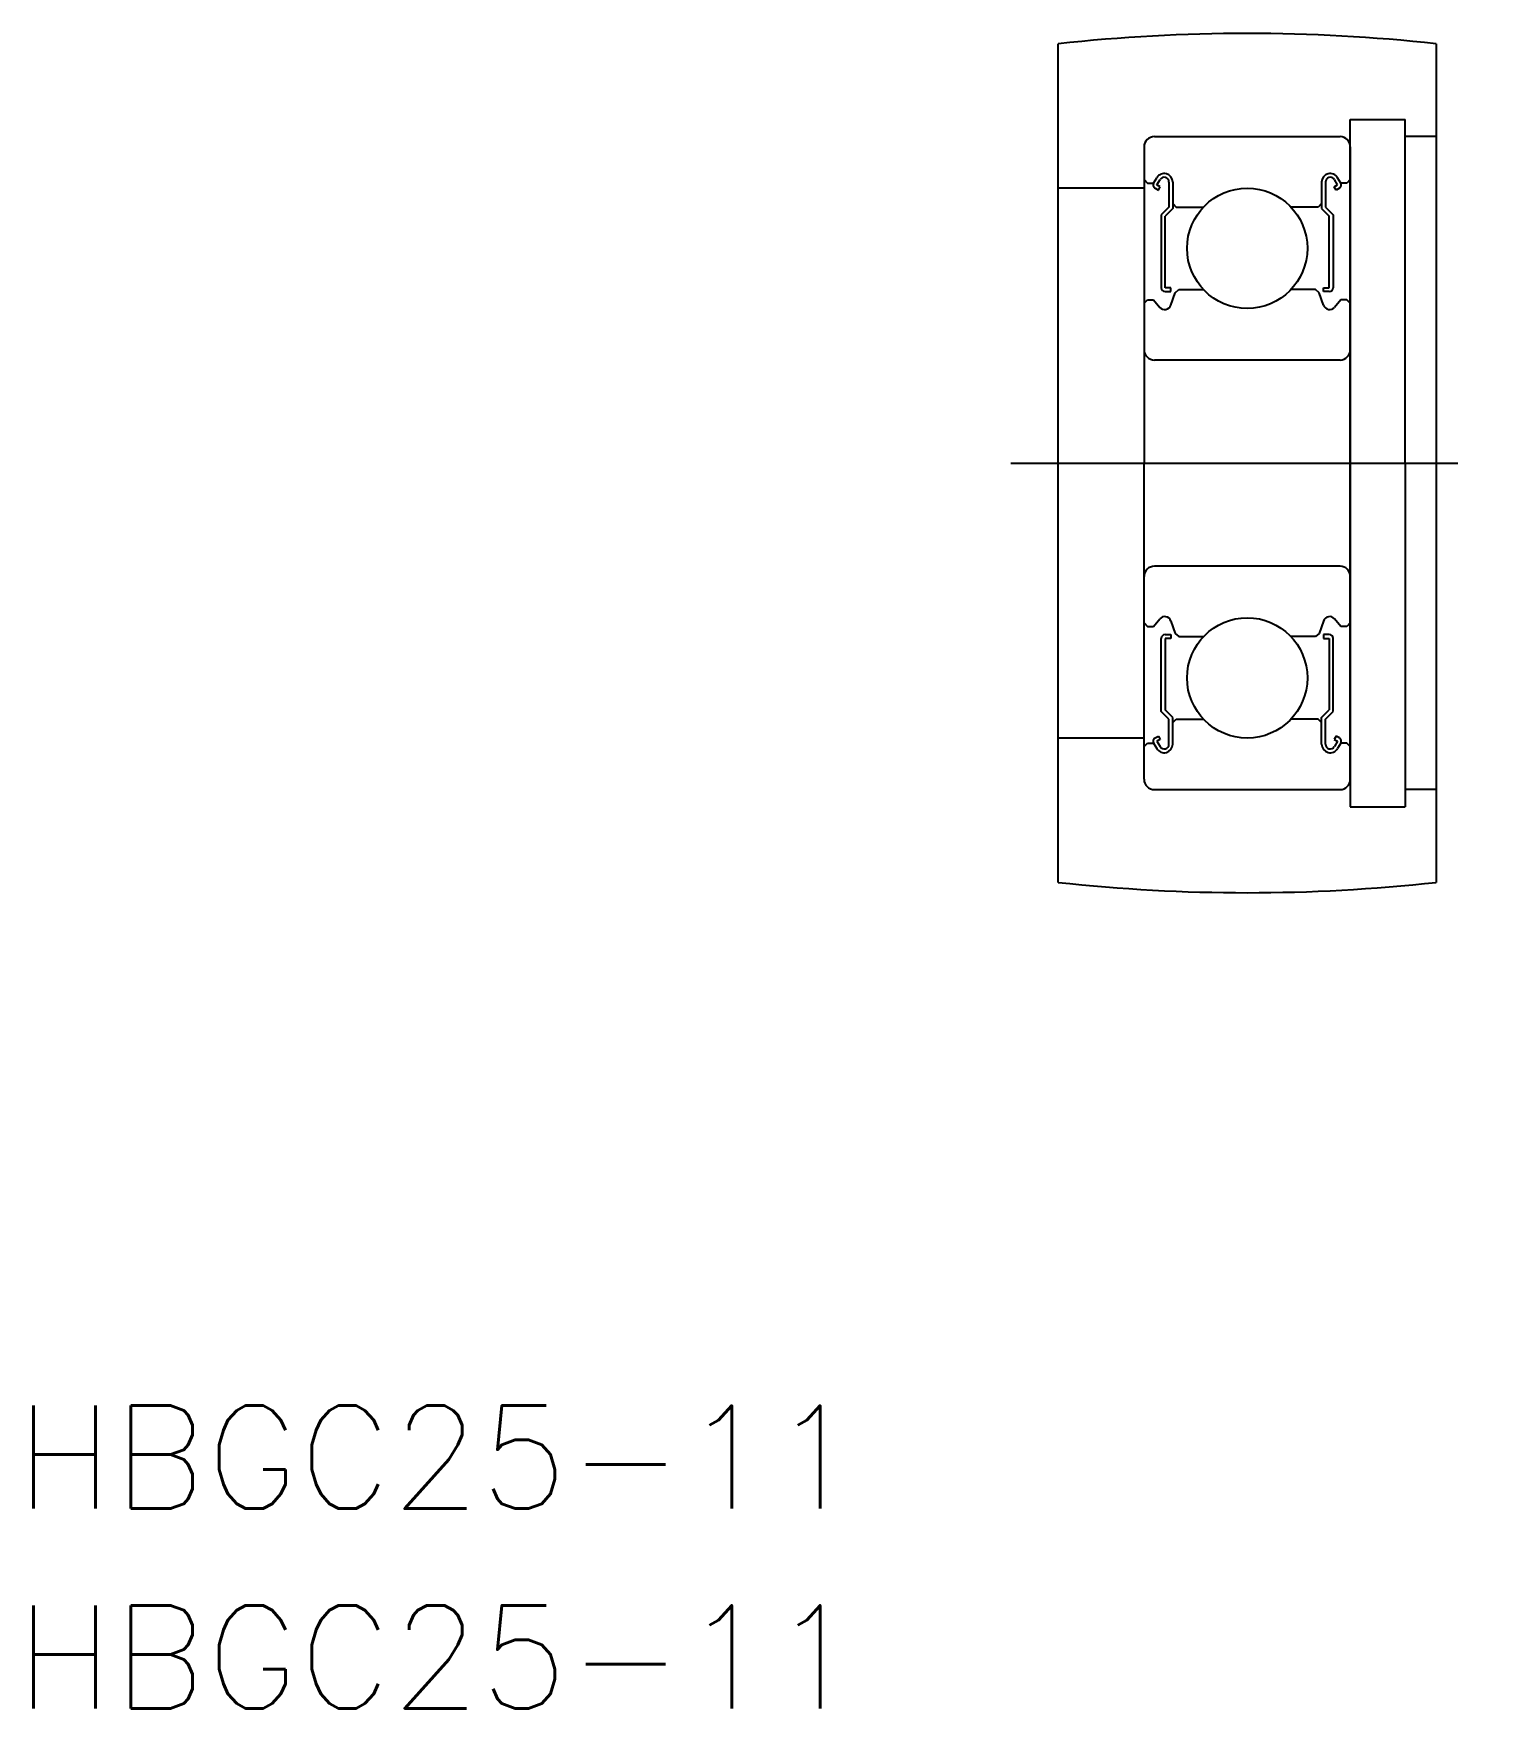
# Model space of a CAD drawing. Extents: x 37.1 to 79.3, y 136.3 to 185.
import ezdxf
from ezdxf.enums import TextEntityAlignment as Align

# ---------------------------------------------------------------- set-up
doc = ezdxf.new("R2010")
doc.units = 0
doc.linetypes.add('CENTER', pattern=[17.5, 13, -1.5, 1.5, -1.5])
doc.layers.get('0').update_dxf_attribs({"linetype": 'CONTINUOUS'})
doc.layers.add('CENTER', color=1, linetype='CENTER')
doc.styles.get("Standard").update_dxf_attribs({"font": 'txt.shx', "bigfont": '@extfont2.shx'})

msp = doc.modelspace()

# ---------------------------------------------------------------- linework, layer by layer
at = {"color": 7, "linetype": 'CONTINUOUS'}
for p, q in [((66.885, 160.303), (66.885, 184.703)), ((77.885, 184.703), (77.885, 160.303)), ((75.385, 172.503), (75.385, 182.503)), ((75.385, 182.503), (76.985, 182.503)), ((76.985, 172.503), (76.985, 182.503)), ((69.685, 182.003), (75.085, 182.003)), ((77.885, 182.003), (76.985, 182.003)), ((69.385, 181.703), (69.385, 172.503)), ((75.385, 181.703), (75.385, 172.503)), ((69.385, 180.503), (66.885, 180.503)), ((69.385, 180.753), (69.485, 180.653)), ((69.485, 180.653), (69.662, 180.653)), ((69.662, 180.653), (69.753, 180.807)), ((69.703, 180.502), (69.799, 180.446)), ((69.759, 180.598), (69.849, 180.751)), ((69.855, 180.542), (69.759, 180.598)), ((69.799, 180.446), (69.855, 180.542)), ((70.107, 180.682), (70.107, 179.953)), ((70.218, 180.682), (70.218, 179.907)), ((74.551, 180.682), (74.551, 179.907)), ((74.662, 180.682), (74.662, 179.953)), ((74.914, 180.542), (75.011, 180.598)), ((74.97, 180.446), (74.914, 180.542)), ((75.011, 180.598), (74.92, 180.751)), ((75.066, 180.502), (74.97, 180.446)), ((75.107, 180.653), (75.016, 180.807)), ((75.285, 180.653), (75.107, 180.653)), ((75.385, 180.753), (75.285, 180.653)), ((70.107, 179.953), (69.885, 179.731)), ((70.218, 179.907), (69.996, 179.685)), ((70.218, 180.053), (70.318, 179.953)), ((70.318, 179.953), (71.111, 179.953)), ((74.451, 179.953), (73.658, 179.953)), ((74.551, 180.053), (74.451, 179.953)), ((74.551, 179.907), (74.774, 179.685)), ((74.662, 179.953), (74.885, 179.731)), ((69.885, 179.731), (69.885, 177.605)), ((69.996, 177.605), (69.996, 179.685)), ((74.774, 177.605), (74.774, 179.685)), ((74.885, 179.731), (74.885, 177.605)), ((75.385, 179.403), (75.385, 179.404)), ((70.162, 177.605), (69.996, 177.605)), ((69.996, 177.493), (70.162, 177.493)), ((70.162, 177.493), (70.162, 177.605)), ((70.162, 177.101), (70.293, 177.459)), ((70.293, 177.459), (70.393, 177.553)), ((70.393, 177.553), (71.111, 177.553)), ((74.376, 177.553), (73.658, 177.553)), ((74.476, 177.459), (74.376, 177.553)), ((74.607, 177.101), (74.476, 177.459)), ((74.607, 177.493), (74.607, 177.605)), ((74.607, 177.605), (74.774, 177.605)), ((74.774, 177.493), (74.607, 177.493)), ((69.385, 177.153), (69.485, 177.253)), ((69.485, 177.253), (69.662, 177.253)), ((69.662, 177.253), (69.841, 177.035)), ((75.107, 177.253), (74.928, 177.035)), ((75.285, 177.253), (75.107, 177.253)), ((75.385, 177.153), (75.285, 177.253)), ((75.385, 177.103), (75.385, 177.103)), ((75.085, 175.503), (69.685, 175.503)), ((69.385, 163.303), (69.385, 172.503)), ((75.385, 172.503), (75.385, 162.503)), ((75.385, 163.303), (75.385, 172.503)), ((76.985, 172.503), (76.985, 162.503)), ((75.085, 169.503), (69.685, 169.503)), ((69.385, 167.853), (69.485, 167.753)), ((69.485, 167.753), (69.662, 167.753)), ((69.662, 167.753), (69.841, 167.972)), ((70.162, 167.906), (70.293, 167.547)), ((74.607, 167.906), (74.476, 167.547)), ((75.107, 167.753), (74.928, 167.972)), ((75.285, 167.753), (75.107, 167.753)), ((75.385, 167.853), (75.285, 167.753)), ((69.885, 165.276), (69.885, 167.402)), ((69.996, 167.513), (70.162, 167.513)), ((70.162, 167.402), (69.996, 167.402)), ((69.996, 167.402), (69.996, 165.322)), ((70.162, 167.513), (70.162, 167.402)), ((70.293, 167.547), (70.393, 167.453)), ((70.393, 167.453), (71.111, 167.453)), ((74.376, 167.453), (73.658, 167.453)), ((74.476, 167.547), (74.376, 167.453)), ((74.607, 167.513), (74.607, 167.402)), ((74.774, 167.513), (74.607, 167.513)), ((74.607, 167.402), (74.774, 167.402)), ((74.774, 167.402), (74.774, 165.322)), ((74.885, 165.276), (74.885, 167.402)), ((70.107, 165.053), (69.885, 165.276)), ((70.218, 165.099), (69.996, 165.322)), ((74.551, 165.099), (74.774, 165.322)), ((74.662, 165.053), (74.885, 165.276)), ((70.107, 164.325), (70.107, 165.053)), ((70.218, 164.325), (70.218, 165.099)), ((70.218, 164.953), (70.318, 165.053)), ((70.318, 165.053), (71.111, 165.053)), ((74.451, 165.053), (73.658, 165.053)), ((74.551, 164.953), (74.451, 165.053)), ((74.551, 164.325), (74.551, 165.099)), ((74.662, 164.325), (74.662, 165.053)), ((69.385, 164.503), (66.885, 164.503)), ((69.385, 164.253), (69.485, 164.353)), ((69.485, 164.353), (69.662, 164.353)), ((69.662, 164.353), (69.753, 164.2)), ((69.703, 164.505), (69.799, 164.561)), ((69.855, 164.465), (69.759, 164.409)), ((69.759, 164.409), (69.849, 164.256)), ((69.799, 164.561), (69.855, 164.465)), ((74.97, 164.561), (74.914, 164.465)), ((74.914, 164.465), (75.011, 164.409)), ((75.011, 164.409), (74.92, 164.256)), ((75.066, 164.505), (74.97, 164.561)), ((75.107, 164.353), (75.016, 164.2)), ((75.285, 164.353), (75.107, 164.353)), ((75.385, 164.253), (75.285, 164.353)), ((69.685, 163.003), (75.085, 163.003)), ((77.885, 163.003), (76.985, 163.003)), ((75.385, 162.503), (76.985, 162.503))]:
    msp.add_line(p, q, dxfattribs=at)
for centre in [(72.385, 178.753), (72.385, 166.253)]:
    msp.add_circle(centre, 1.75, dxfattribs=at)
for centre, radius, start, end in [((72.385, 134.437), 50.567, 83.7557, 96.2443), ((69.685, 181.703), 0.3, 90, 180), ((75.085, 181.703), 0.3, 0, 90), ((69.969, 180.682), 0.249, 0, 150.0012), ((74.8, 180.682), 0.249, 29.9988, 180), ((69.759, 180.598), 0.111, 149.9871, 240.009), ((69.969, 180.682), 0.138, 0, 150.0026), ((74.8, 180.682), 0.138, 29.9974, 180), ((75.011, 180.598), 0.111, 299.991, 30.0129), ((69.996, 177.605), 0.111, 180.0001, 270), ((74.774, 177.605), 0.111, 270, 359.9999), ((69.984, 177.155), 0.186, 220.0002, 343.1527), ((74.785, 177.155), 0.186, 196.8473, 319.9998), ((69.685, 175.803), 0.3, 180, 270), ((75.085, 175.803), 0.3, 270, 0), ((69.685, 169.203), 0.3, 90, 180), ((75.085, 169.203), 0.3, 0, 90), ((69.984, 167.852), 0.186, 16.8473, 139.9998), ((74.785, 167.852), 0.186, 40.0002, 163.1527), ((69.996, 167.402), 0.111, 90, 179.9999), ((74.774, 167.402), 0.111, 0.0001, 90), ((69.759, 164.409), 0.111, 119.991, 210.0129), ((69.969, 164.325), 0.249, 209.9988, 0), ((69.969, 164.325), 0.138, 209.9974, 0), ((74.8, 164.325), 0.249, 180, 330.0012), ((74.8, 164.325), 0.138, 180, 330.0026), ((75.011, 164.409), 0.111, 329.9871, 60.009), ((69.685, 163.303), 0.3, 180, 270), ((75.085, 163.303), 0.3, 270, 0), ((72.385, 210.57), 50.567, 263.7557, 276.2443)]:
    msp.add_arc(centre, radius, start, end, dxfattribs=at)
at = {"layer": 'CENTER', "color": 1, "linetype": 'CENTER'}
msp.add_line((65.51, 172.503), (79.26, 172.503), dxfattribs=at)

# ---------------------------------------------------------------- texts
at = {"color": 7, "linetype": 'CONTINUOUS'}
for p in [(36.557, 143.581), (36.557, 137.765)]:
    msp.add_text('HBGC25-11', height=3, dxfattribs=at).set_placement(p, align=Align.MIDDLE_LEFT)

doc.saveas('drawing.dxf')
